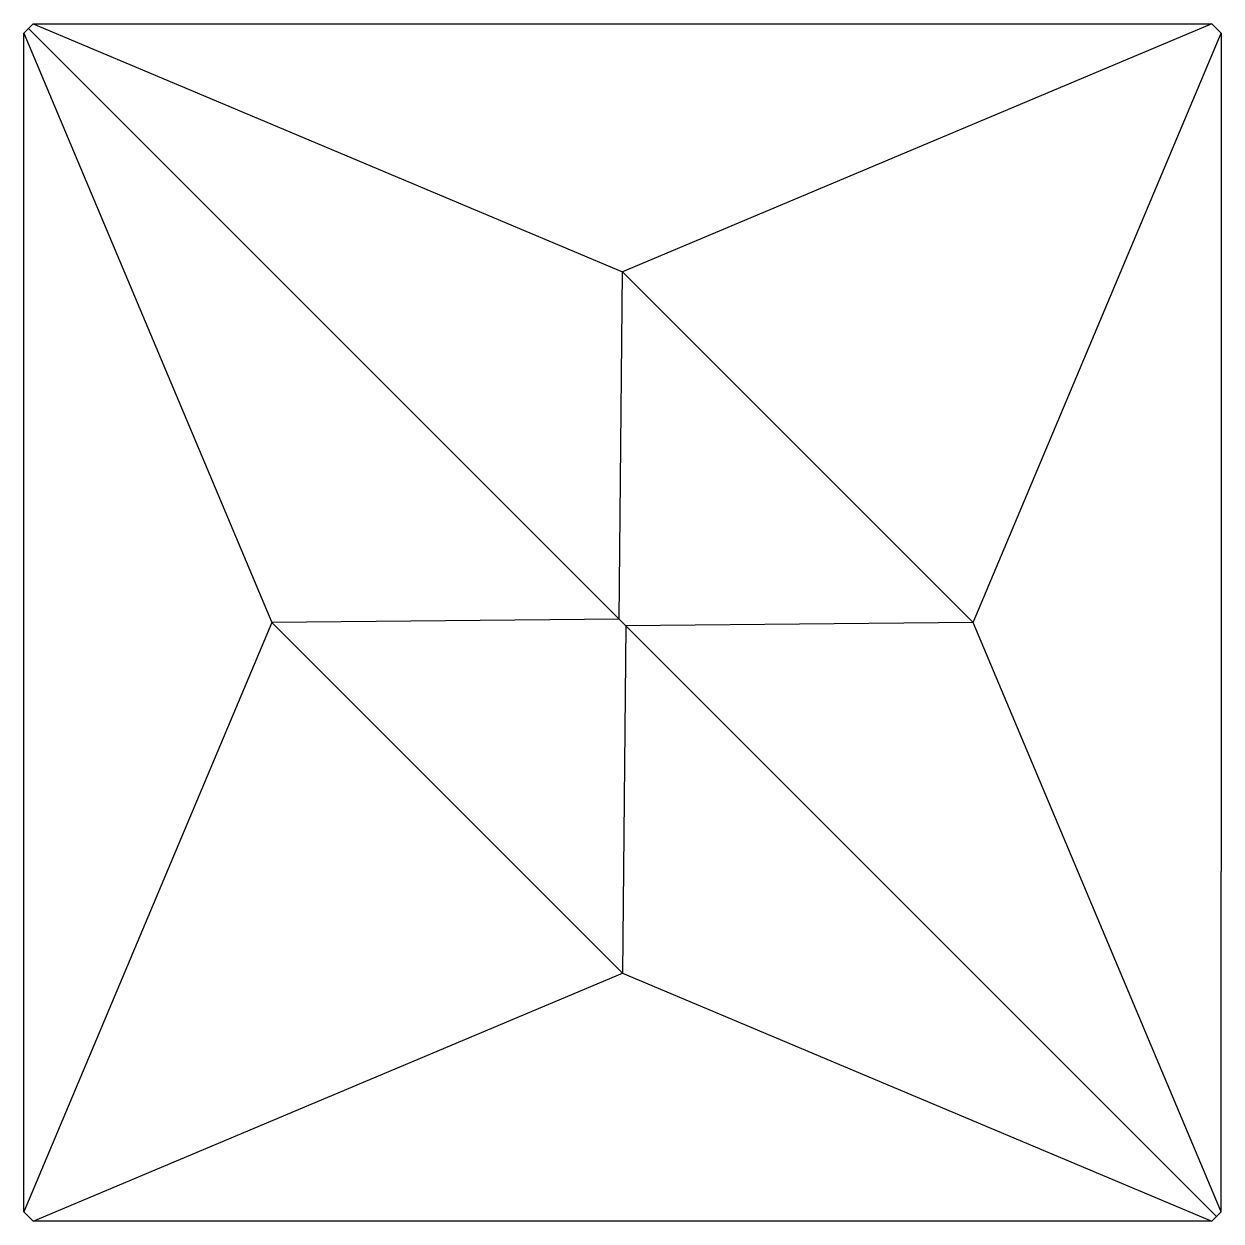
# Model space of a CAD drawing. Header units: millimetres. Extents: x 0 to 128, y 0 to 129.
import ezdxf

# ---------------------------------------------------------------- set-up
doc = ezdxf.new("R2010")
doc.units = ezdxf.units.MM

msp = doc.modelspace()

# ---------------------------------------------------------------- linework, layer by layer
for p, q in [((0.51, 128.14), (1.01, 128.64)), ((1.01, 128.64), (127.46, 128.64)), ((128.46, 127.64), (127.46, 128.64)), ((0.01, 127.64), (0.51, 128.14)), ((0.01, 1.19), (0.01, 127.64)), ((128.46, 127.64), (128.46, 37.69)), ((128.46, 1.19), (128.46, 37.69)), ((0.01, 1.19), (1.01, 0.19)), ((127.46, 0.19), (1.01, 0.19)), ((127.46, 0.19), (127.96, 0.69)), ((127.96, 0.69), (128.46, 1.19))]:
    msp.add_line(p, q)
at = {"color": 1}
for p, q in [((1.01, 128.64), (64.24, 102.04)), ((127.46, 128.64), (64.24, 102.04)), ((0.01, 127.64), (26.62, 64.41)), ((101.86, 64.41), (128.46, 127.64)), ((63.88, 64.77), (64.24, 102.04)), ((26.62, 64.41), (0.01, 1.19)), ((63.88, 64.77), (26.62, 64.41)), ((63.88, 64.77), (64.59, 64.06)), ((101.86, 64.41), (64.59, 64.06)), ((128.46, 1.19), (101.86, 64.41)), ((64.59, 64.06), (64.24, 26.79)), ((1.01, 0.19), (64.24, 26.79)), ((64.24, 26.79), (127.46, 0.19))]:
    msp.add_line(p, q, dxfattribs=at)
at = {"color": 5}
for p, q in [((0.51, 128.14), (63.88, 64.77)), ((64.24, 102.04), (101.86, 64.41)), ((26.62, 64.41), (64.24, 26.79)), ((64.59, 64.06), (127.96, 0.69))]:
    msp.add_line(p, q, dxfattribs=at)

doc.saveas('drawing.dxf')
